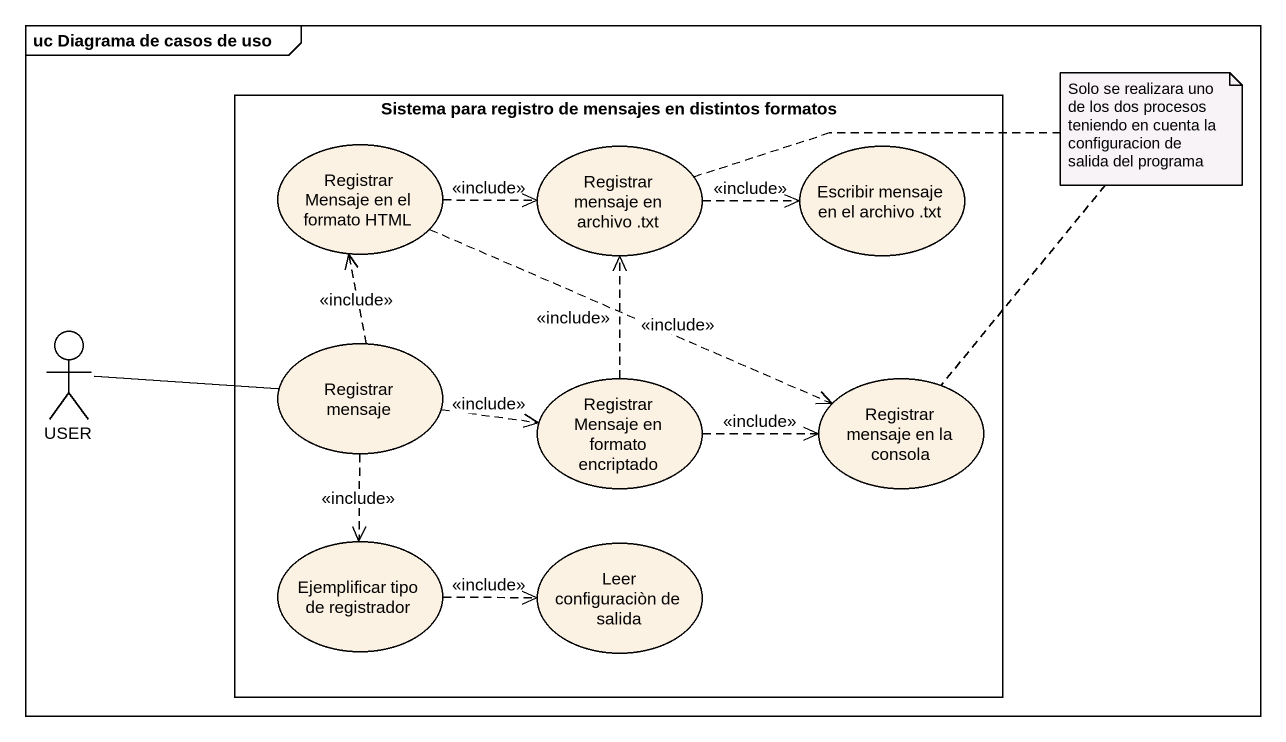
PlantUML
@startuml
mainframe uc Diagrama de casos de uso
rectangle "Sistema para registro de mensajes en distintos formatos" as Sistema_para_registro_de {
  usecase "Registrar Mensaje en el formato HTML" as Registrar_Mensaje_en_el
  usecase "Registrar mensaje en archivo .txt" as Registrar_mensaje_en
  usecase "Escribir mensaje en el archivo .txt" as Escribir_mensaje_en_el
  usecase "Registrar mensaje" as Registrar_mensaje
  usecase "Registrar Mensaje en formato encriptado" as Registrar_Mensaje_en
  usecase "Registrar mensaje en la consola" as Registrar_mensaje_en_la
  usecase "Ejemplificar tipo de registrador" as Ejemplificar_tipo_de
  usecase "Leer configuraciòn de salida" as Leer_configuraciòn_de_salida
}
actor USER
Registrar_Mensaje_en_el .right.> Registrar_mensaje_en : <<include>>
Registrar_Mensaje_en_el .right.> Registrar_mensaje_en_la : <<include>>
Registrar_mensaje_en .right.> Escribir_mensaje_en_el : <<include>>
USER -right- Registrar_mensaje
Registrar_mensaje .up.> Registrar_Mensaje_en_el : <<include>>
Registrar_mensaje .right.> Registrar_Mensaje_en : <<include>>
Registrar_mensaje ..> Ejemplificar_tipo_de : <<include>>
Registrar_Mensaje_en .up.> Registrar_mensaje_en : <<include>>
Registrar_Mensaje_en .right.> Registrar_mensaje_en_la : <<include>>
Ejemplificar_tipo_de .right.> Leer_configuraciòn_de_salida : <<include>>
note as N1
  Solo se realizara uno de los dos procesos teniendo en cuenta la configuracion de salida del programa
end note
N1 .. Registrar_mensaje_en_la
N1 .. Registrar_mensaje_en
@enduml
